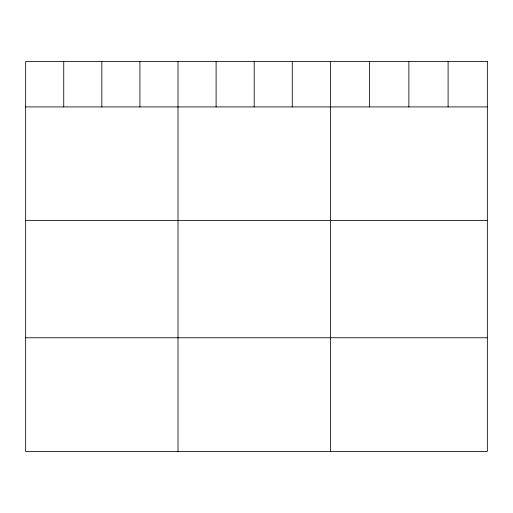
<?xml version="1.0" encoding="UTF-8"?>
<svg xmlns="http://www.w3.org/2000/svg" width="513" height="513" viewBox="0 0 513 513"><rect width="100%" height="100%" fill="white"/><g stroke="black" fill="none" stroke-linecap="round" stroke-linejoin="round"><path stroke-width="0.77" d="M25.65 106.916L487.35 106.916M25.65 220.616L487.35 220.616M25.65 337.766L487.35 337.766M448.105 61.534L448.105 106.916M408.861 61.534L408.861 106.916M369.616 61.534L369.616 106.916M330.372 61.534L330.372 451.466M292.282 61.534L292.282 106.916M254.191 61.534L254.191 106.916M216.101 61.534L216.101 106.916M178.011 61.534L178.011 451.466M139.921 61.534L139.921 106.916M101.831 61.534L101.831 106.916M63.74 61.534L63.74 106.916M487.35 61.534L25.65 61.534L25.65 451.466L487.35 451.466L487.35 61.534"/></g></svg>
